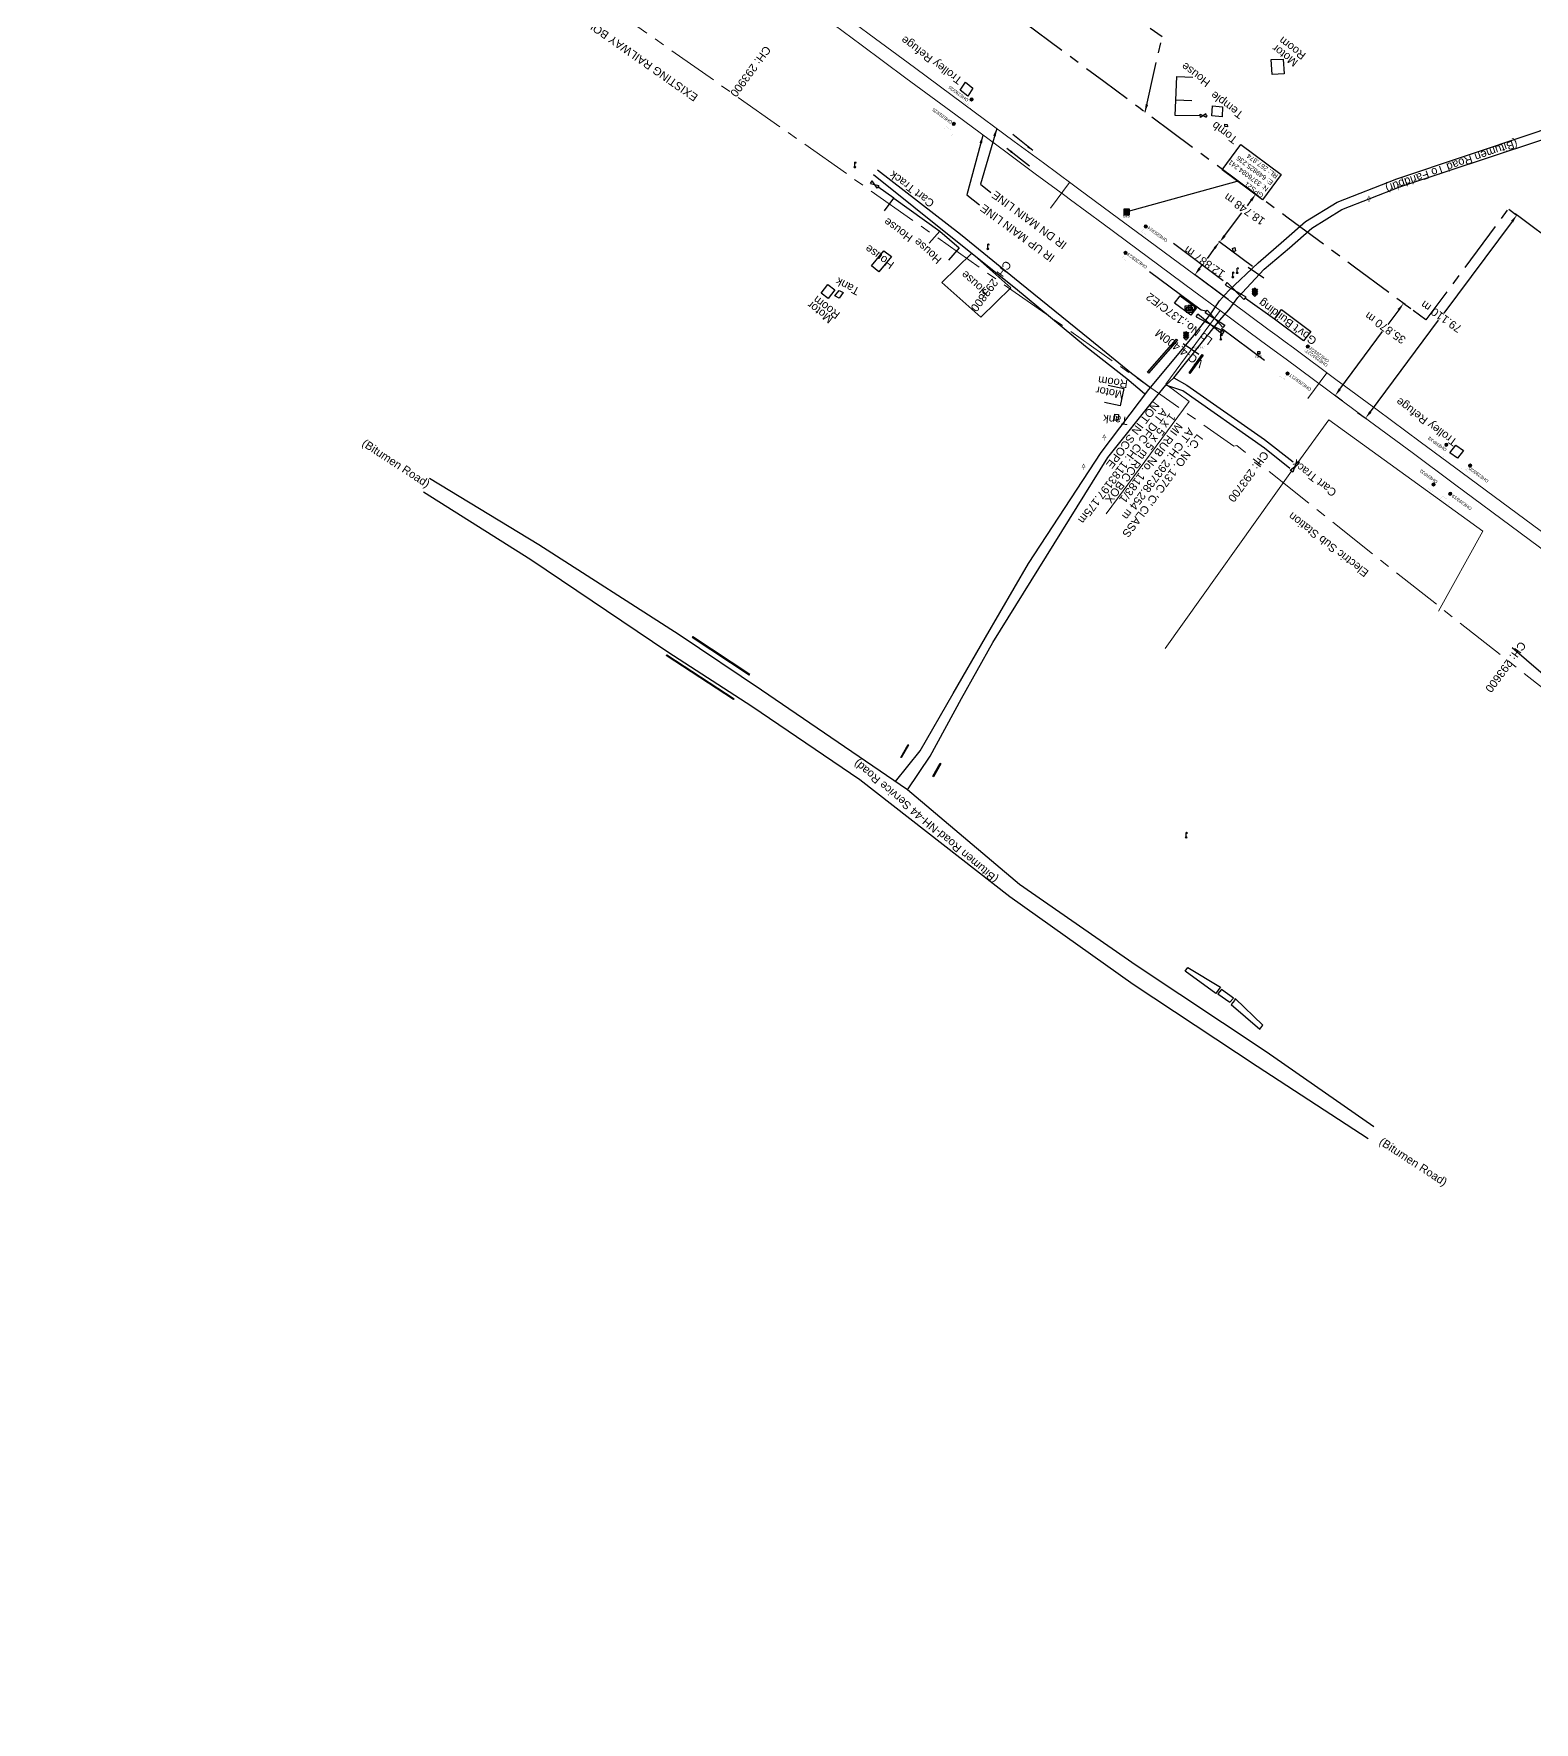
# Model space of a CAD drawing. Header units: metres. Extents: x 646303 to 662875, y 3366650 to 3378730.
# Drawn here: x 649484 to 649953, y 3375612 to 3376140 of the extents above; entities that cross this region are included whole.
import ezdxf
from ezdxf.enums import TextEntityAlignment as Align

# ---------------------------------------------------------------- set-up
doc = ezdxf.new("R2010")
doc.units = ezdxf.units.M
doc.header["$MEASUREMENT"] = 0
doc.header["$PDMODE"] = 3
doc.header["$PDSIZE"] = 0.5
doc.linetypes.add('CENTER', pattern=[50.8, 31.75, -6.35, 6.35, -6.35])
for name, color, linetype in [('ARCH', 7, 'Continuous'), ('Bench_Mark', 7, 'Continuous'), ('CART_TRACK', 34, 'Continuous'), ('COMMERCIAL_BLD_PUC', 251, 'Continuous'), ('COMMERCIAL_BLD_SEMIP', 251, 'Continuous'), ('COMPOUND_WALL', 251, 'Continuous'), ('CULVERT_PARAPET', 7, 'Continuous'), ('DFCC Boundary', 6, 'CENTER'), ('FOOTPATH', 251, 'Continuous'), ('Gate', 251, 'Continuous'), ('GOVT_BUILDING', 251, 'Continuous'), ('GPS', 251, 'Continuous'), ('GRILL', 251, 'Continuous'), ('LAMP_POST', 7, 'Continuous'), ('LOCK', 251, 'Continuous'), ('RELIGIOUS_PLACE', 251, 'Continuous'), ('RESIDENTIAL_BL_PUC', 251, 'Continuous'), ('RESIDENTIAL_BL_SEMI', 251, 'Continuous'), ('RETAINING_WALL', 7, 'Continuous'), ('SIGN_BOARD', 251, 'Continuous'), ('STYLEREMARK', 251, 'Continuous'), ('SUB_ROAD_EDGE', 34, 'Continuous'), ('TANK', 251, 'Continuous'), ('TOPO_GATE', 251, 'Continuous'), ('TOPO_TEXT', 251, 'Continuous'), ('TOPO_TOMB', 8, 'Continuous'), ('TRANSFORMER', 251, 'Continuous'), ('TROLLEY_STAND', 7, 'Continuous'), ('WATER_LOGGED_AREA', 5, 'Continuous')]:
    doc.layers.add(name, color=color, linetype=linetype)
for name, color, linetype, lineweight in [('BOUNDARY DIMENTION', 10, 'Continuous', 0), ('Existing Chainage', 7, 'Continuous', 0), ('Existing IR Track', 143, 'Continuous', 0), ('Existing Railway Boundary', 7, 'CENTER', 0), ('FENCE', 251, 'F-LINE', 0), ('flow direction', 7, 'Continuous', 0), ('LC DETAILS IN PLAN', 7, 'Continuous', 0), ('OHE MAST', 8, 'Continuous', 0), ('OHE MAST TEXT', 8, 'Continuous', 0)]:
    doc.layers.add(name, color=color, linetype=linetype, lineweight=lineweight)
doc.styles.add('CUT-FILL', font='cut-fill.shx', dxfattribs={"height": 2})
doc.styles.get("Standard").update_dxf_attribs({"font": 'arial.ttf'})
doc.styles.add('street name', font='tahoma.ttf', dxfattribs={"height": 2})
doc.styles.add('Style-Arial', font='arial.ttf')
doc.linetypes.add('F-LINE', pattern='A,0.6,["X",Standard,S=0.3,R=0,X=0,Y=-0.15],0.1', length=0.7)
doc.dimstyles.new('DIM', dxfattribs={"dimtxt": 2.5, "dimasz": 2.5, "dimexe": 0.18, "dimexo": 0.0625, "dimgap": 0.09, "dimtad": 0, "dimtih": 1, "dimtoh": 1, "dimdec": 3, "dimzin": 0, "dimdsep": 46, "dimtxsty": 'Standard', "dimcen": 0.09, "dimadec": 0, "dimazin": 0, "dimtfac": 1, "dimtdec": 3, "dimtofl": 0, "dimtmove": 0, "dimatfit": 3, "dimfxl": 1, "dimtolj": 1, "dimtzin": 0, "dimarcsym": 0})
doc.dimstyles.new('ISO-25', dxfattribs={"dimtxt": 2.5, "dimasz": 2.5, "dimexe": 1.25, "dimexo": 0.625, "dimtad": 1, "dimtxsty": 'Standard', "dimcen": 2.5, "dimadec": 0, "dimazin": 0, "dimtfac": 1, "dimtmove": 0, "dimatfit": 3, "dimfxl": 1, "dimarcsym": 0})

# ---------------------------------------------------------------- blocks, each defined once
blk = doc.blocks.new('GPS')
at = {"const_width": 0.0279}
blk.add_lwpolyline([(0.56, -0.56), (-0.56, -0.56), (-0.56, 0.56), (0.56, 0.56)], close=True, dxfattribs=at)
blk.add_lwpolyline([(0.33, -0.33), (-0.33, -0.33), (-0.33, 0.33), (0.33, 0.33)], close=True)
at = {"style": 'street name'}
blk.add_text('GPS', height=0.868, dxfattribs=at).set_placement((-1.16, -1.69, -111.29))
blk = doc.blocks.new('GT')
at = {"layer": 'Gate'}
for p, q in [((-0.5, -0.5), (-0.5, 0.5)), ((-0.5, 0.5), (0.5, -0.5)), ((0.5, 0.5), (0.5, -0.5))]:
    blk.add_line(p, q, dxfattribs=at)
blk.add_lwpolyline([(0.5, 0.5), (-0.5, -0.5)], dxfattribs=at)
blk = doc.blocks.new('LOCK')
for p, q in [((-0.98, 0.67, 213), (-0.98, -0.6, 213)), ((1.14, 0.67, 213), (-0.98, 0.67, 213)), ((-0.93, 0.62, 213), (-0.93, -0.55, 213)), ((1.09, 0.62, 213), (-0.93, 0.62, 213)), ((1.09, -0.55, 213), (1.09, 0.62, 213)), ((1.14, -0.6, 213), (1.14, 0.67, 213)), ((-0.98, -0.6, 213), (1.14, -0.6, 213)), ((-0.93, -0.55, 213), (1.09, -0.55, 213))]:
    blk.add_line(p, q)
at = {"style": 'CUT-FILL'}
blk.add_text('LOCK', height=0.3, dxfattribs=at).set_placement((-0.49, -0.1, 213))
blk = doc.blocks.new('LP')
for points in [[(0, 0), (0, 1.5)], [(0.25, 1.35), (0.44, 1.35)]]:
    blk.add_lwpolyline(points)
for centre, radius, start, end in [((0.07, 0.99), 0.519, 57.6425, 97.3165), ((0.34, 1.33), 0.094, 11.7012, 168.0476)]:
    blk.add_arc(centre, radius, start, end)
at = {"extrusion": (0, 0, -1)}
blk.add_ellipse((0, 0.01), major_axis=(0.308, 0), ratio=0.400495, dxfattribs=at)
blk.add_ellipse((0.35, 1.36), major_axis=(0.0017, 0.0438), ratio=0.461056, start_param=1.74022, end_param=4.575836)
blk = doc.blocks.new('SIG')
for color, points in [(1, [(-0.22, 0.42, 0.180295), (-0.01, 0.33, -0.00255), (0.01, 0.33, -0.00255), (0.02, 0.33, 0.180295), (0.23, 0.42, -0.002654), (0.25, 0.44, 0.184495), (0.33, 0.65, 1.000001), (-0.32, 0.65, 0.184495), (-0.24, 0.44, -0.002654)]), (2, [(0.23, -0.23, -0.002654), (0.25, -0.21, 0.184495), (0.33, 0.01, 1.000001), (-0.32, 0.01, 0.184495), (-0.24, -0.21, -0.002654), (-0.22, -0.23, 0.180295), (-0.01, -0.32, -0.00255), (0.01, -0.32, -0.00255), (0.02, -0.32, 0.180295)]), (3, [(0.23, -0.88, -0.002654), (0.25, -0.86, 0.184495), (0.33, -0.64, 1.000001), (-0.32, -0.64, 0.184495), (-0.24, -0.86, -0.002654), (-0.22, -0.88, 0.395599)])]:
    blk.add_hatch(color=color).paths.add_polyline_path(points)
for p, q in [((-0.31, 0.98), (-0.32, -0.9)), ((0.33, -0.9), (0.32, 0.98))]:
    blk.add_line(p, q)
for points in [[(-0.31, 0.98), (-0.81, 0.98, 0.198758), (-0.42, 0.41, 0.003814), (-0.31, 0.39, 0.003814)], [(-0.31, 0.33), (-0.81, 0.33, 0.198758), (-0.42, -0.23, 0.003727), (-0.32, -0.26, 0.003727)], [(0.32, 0.98), (0.82, 0.98, -0.198758), (0.44, 0.41, -0.003814), (0.32, 0.39, -0.003814)], [(0.32, 0.33), (0.82, 0.33, -0.198758), (0.44, -0.23, -0.003727), (0.33, -0.26, -0.003727)], [(-0.32, -0.32), (-0.81, -0.32, 0.198758), (-0.42, -0.88, 0.003639), (-0.32, -0.9)], [(0.33, -0.32), (0.82, -0.32, -0.198758), (0.44, -0.88, -0.003639), (0.33, -0.9)]]:
    blk.add_lwpolyline(points, format="xyb")
for centre, radius, start, end in [((0.01, 0.91), 0.324, 12.4049, 167.5951), ((0.01, 0.81), 0.357, 27.7578, 152.2422), ((0.01, -0.9), 0.324, 181.4572, 358.5428)]:
    blk.add_arc(centre, radius, start, end)
blk = doc.blocks.new('TSB')
at = {"const_width": 0.132}
blk.add_lwpolyline([(-0.51, 0.84), (0.54, 0.84), (0, 1.85)], close=True, dxfattribs=at)
at = {"const_width": 0.142}
blk.add_lwpolyline([(0, 0.84), (0, 0)], dxfattribs=at)
blk = doc.blocks.new('OHE MAST')
h = blk.add_hatch(color=256)
edge = h.paths.add_edge_path()
edge.add_arc((0, 0), 0.514, 0, 360)
at = {"const_width": 0.01, "flags": 128}
for points in [[(1.5, 3.5), (1.5, 2), (-1.5, 2), (-1.5, 3.5)], [(0, 2), (0, 0)]]:
    blk.add_lwpolyline(points, dxfattribs=at)
blk.add_circle((0, 0), 0.514)
blk = doc.blocks.new('*D7121')
at = {"layer": 'BOUNDARY DIMENTION', "color": 0, "lineweight": -2, "transparency": 16777216}
for p, q in [((649865.56, 3376089.88), (649865.46, 3376089.95)), ((649855.84, 3376076.86), (649861.25, 3376084.05)), ((649864.1, 3376087.85), (649862.89, 3376086.24)), ((649854.29, 3376074.89), (649854.2, 3376074.97))]:
    blk.add_line(p, q, dxfattribs=at)
at = {"layer": 'BOUNDARY DIMENTION', "color": 0, "transparency": 16777216}
for points in [[(649863.77, 3376088.1), (649864.44, 3376087.6), (649865.61, 3376089.85)], [(649855.51, 3376077.11), (649856.18, 3376076.61), (649854.34, 3376074.86)]]:
    blk.add_solid(points, dxfattribs=at)
at = {"layer": 'Defpoints', "color": 0, "transparency": 16777216}
for p in [(649865.61, 3376089.85), (649865.61, 3376089.85), (649854.34, 3376074.86)]:
    blk.add_point(p, dxfattribs=at)
at = {"layer": 'BOUNDARY DIMENTION', "color": 0, "transparency": 16777216, "insert": (649862.07, 3376085.14), "char_height": 2.5, "attachment_point": 5, "rotation": 145}
blk.add_mtext('\\A1;18.748 m', dxfattribs=at)
blk = doc.blocks.new('*D7172')
at = {"layer": 'BOUNDARY DIMENTION', "color": 0, "lineweight": -2, "transparency": 16777216}
for p, q in [((649852.73, 3376072.94), (649850.39, 3376069.77)), ((649864.61, 3376067.26), (649854.08, 3376075.05)), ((649848.04, 3376066.6), (649848.76, 3376067.57)), ((649856.94, 3376056.9), (649846.41, 3376064.7))]:
    blk.add_line(p, q, dxfattribs=at)
at = {"layer": 'BOUNDARY DIMENTION', "color": 0, "transparency": 16777216}
for points in [[(649852.4, 3376073.19), (649853.07, 3376072.69), (649854.22, 3376074.95)], [(649847.71, 3376066.85), (649848.38, 3376066.35), (649846.55, 3376064.59)]]:
    blk.add_solid(points, dxfattribs=at)
at = {"layer": 'Defpoints', "color": 0, "transparency": 16777216}
for p in [(649854.22, 3376074.95), (649864.66, 3376067.22), (649856.99, 3376056.87)]:
    blk.add_point(p, dxfattribs=at)
at = {"layer": 'BOUNDARY DIMENTION', "color": 0, "transparency": 16777216, "insert": (649849.57, 3376068.67), "char_height": 2.5, "attachment_point": 5, "rotation": 145}
blk.add_mtext('\\A1;12.887 m', dxfattribs=at)
blk = doc.blocks.new('*D6971')
at = {"layer": 'Defpoints', "color": 0, "linetype": 'Continuous', "ltscale": 0.5, "transparency": 16777216}
for p in [(649944.63, 3376085.16), (649947.15, 3376083.28), (649897.37, 3376021.72)]:
    blk.add_point(p, dxfattribs=at)
at = {"layer": 'DFCC Boundary', "color": 0, "linetype": 'Continuous', "lineweight": -2, "ltscale": 0.5, "transparency": 16777216}
for p, q in [((649944.68, 3376085.12), (649947.29, 3376083.17)), ((649945.66, 3376081.28), (649924.34, 3376052.66)), ((649901.38, 3376021.84), (649922.7, 3376050.46)), ((649897.42, 3376021.68), (649900.04, 3376019.73))]:
    blk.add_line(p, q, dxfattribs=at)
at = {"layer": 'DFCC Boundary', "color": 0, "linetype": 'Continuous', "ltscale": 0.5, "transparency": 16777216}
for points in [[(649945.32, 3376081.53), (649945.99, 3376081.03), (649947.15, 3376083.28)], [(649901.05, 3376022.09), (649901.72, 3376021.59), (649899.89, 3376019.84)]]:
    blk.add_solid(points, dxfattribs=at)
at = {"layer": 'DFCC Boundary', "color": 0, "linetype": 'Continuous', "ltscale": 0.5, "transparency": 16777216, "insert": (649923.52, 3376051.56), "char_height": 2.5, "attachment_point": 5, "rotation": 145}
blk.add_mtext('\\A1;79.110 m', dxfattribs=at)
blk = doc.blocks.new('*D7012')
at = {"layer": 'Defpoints', "color": 0, "linetype": 'Continuous', "ltscale": 0.5, "transparency": 16777216}
for p in [(649914.08, 3376053.98), (649890.38, 3376026.89), (649892.73, 3376025.15)]:
    blk.add_point(p, dxfattribs=at)
at = {"layer": 'DFCC Boundary', "color": 0, "linetype": 'Continuous', "lineweight": -2, "ltscale": 0.5, "transparency": 16777216}
for p, q in [((649910.23, 3376053.71), (649906.86, 3376049.16)), ((649914.03, 3376054.01), (649911.58, 3376055.83)), ((649891.86, 3376028.9), (649905.23, 3376046.96)), ((649892.68, 3376025.19), (649890.23, 3376027))]:
    blk.add_line(p, q, dxfattribs=at)
at = {"layer": 'DFCC Boundary', "color": 0, "linetype": 'Continuous', "ltscale": 0.5, "transparency": 16777216}
for points in [[(649909.9, 3376053.96), (649910.57, 3376053.47), (649911.72, 3376055.72)], [(649891.53, 3376029.15), (649892.2, 3376028.66), (649890.38, 3376026.89)]]:
    blk.add_solid(points, dxfattribs=at)
at = {"layer": 'DFCC Boundary', "color": 0, "linetype": 'Continuous', "ltscale": 0.5, "transparency": 16777216, "insert": (649906.05, 3376048.06), "char_height": 2.5, "attachment_point": 5, "rotation": 145}
blk.add_mtext('\\A1;35.870 m', dxfattribs=at)
blk = doc.blocks.new('BM')
blk.add_hatch(color=256).paths.add_polyline_path([(-0.88, 0.88), (-0.88, -0.88), (0.88, -0.88), (0.88, 0.88)])
for p, q in [((0.88, 0.88), (-0.88, 0.88)), ((-0.88, 0.88), (-0.88, -0.88)), ((0.88, -0.88), (0.88, 0.88)), ((-0.88, -0.88), (0.88, -0.88))]:
    blk.add_line(p, q)

msp = doc.modelspace()

# ---------------------------------------------------------------- linework, layer by layer
at = {"layer": 'ARCH', "linetype": 'Continuous'}
for points in [[(649863.196, 3376067.006, 270.267), (649868.14, 3376063.703, 270.362)], [(649842.9, 3376043.197, 267.793), (649847.844, 3376039.894, 267.888)]]:
    msp.add_polyline3d(points, dxfattribs=at)
at = {"layer": 'CART_TRACK', "linetype": 'Continuous'}
for points in [[(649830.837, 3376027.417, 266.697), (649825.278, 3376032.188, 265.937), (649812.386, 3376042.282, 265.634), (649790.579, 3376060.344, 265.89), (649771.401, 3376075.709, 266.132), (649746.222, 3376095.881, 266.028)], [(649832.755, 3376029.311, 266.935), (649826.806, 3376033.853, 265.957), (649813.73, 3376044.389, 265.579), (649791.85, 3376062.183, 265.814), (649773.383, 3376077.221, 266.019), (649747.392, 3376097.378, 265.918)], [(649840.023, 3376032.476, 267.322), (649844.081, 3376030.187, 267.064), (649868.353, 3376013.178, 266.467), (649877.316, 3376006.24, 266.673)], [(649876.279, 3376004.092, 266.656), (649868.329, 3376010.483, 266.5), (649842.824, 3376028.418, 266.974), (649839.721, 3376029.459, 267.086), (649837.507, 3376030.185, 267.075)]]:
    msp.add_polyline3d(points, dxfattribs=at)
at = {"layer": 'COMMERCIAL_BLD_PUC', "linetype": 'Continuous'}
for points in [[(649874.179, 3376132.052, 265.855), (649874.461, 3376127.423, 265.838), (649870.727, 3376127.267, 265.878), (649870.445, 3376131.896, 265.878)], [(649734.062, 3376059.932, 266.132), (649731.984, 3376057.244, 266.016), (649729.815, 3376058.9, 266.17), (649731.8942, 3376061.5896, 266.17)]]:
    msp.add_polyline3d(points, close=True, dxfattribs=at)
msp.add_polyline3d([(649819.4816, 3376030.1553, 265.846), (649824.367, 3376029.091, 265.846), (649823.2, 3376023.734, 265.749), (649818.3146, 3376024.7983, 265.749)], dxfattribs=at)
at = {"layer": 'COMMERCIAL_BLD_SEMIP', "linetype": 'Continuous'}
msp.add_polyline3d([(649857.533, 3375837.392, 268.44), (649858.62, 3375838.699, 268.45), (649854.836, 3375841.378, 268.474), (649853.749, 3375840.071, 268.474)], close=True, dxfattribs=at)
at = {"layer": 'COMPOUND_WALL', "linetype": 'Continuous'}
for points in [[(649848.262, 3376114.317, 266.415), (649840.43, 3376114.391, 265.95), (649840.633, 3376119.159, 266.266)], [(649850.041, 3376114.429, 266.238), (649850.498, 3376114.339, 265.965)], [(649752.572, 3376088.638, 266.56), (649747.57, 3376092.131, 266.581)]]:
    msp.add_polyline3d(points, dxfattribs=at)
at = {"layer": 'CULVERT_PARAPET', "linetype": 'Continuous'}
for points in [[(649689.575, 3375951.446, 270.662), (649707.359, 3375939.682, 270.588), (649707.554, 3375939.791, 270.572), (649689.7699, 3375951.5551, 270.572)], [(649681.607, 3375945.922, 270.758), (649702.641, 3375932.157, 270.787), (649702.501, 3375932.006, 270.783), (649681.467, 3375945.771, 270.783)], [(649757.137, 3375917.85, 270.134), (649754.855, 3375913.817, 270.174), (649754.691, 3375913.904, 270.18), (649756.9731, 3375917.9372, 270.18)], [(649767.22, 3375911.901, 270.159), (649764.961, 3375907.852, 270.238), (649764.76, 3375907.994, 270.213), (649767.0193, 3375912.0436, 270.213)]]:
    msp.add_polyline3d(points, close=True, dxfattribs=at)
at = {"layer": 'DFCC Boundary', "ltscale": 0.5, "flags": 128}
msp.add_lwpolyline([(655695.597, 3371812.1897), (655640.8822, 3371912.823), (655580.0449, 3371996.7158), (655509.7792, 3372062.0857), (655426.9534, 3372113.9756), (655342.6069, 3372167.9462), (655257.8854, 3372221.2222), (655173.2688, 3372275.363), (655087.3459, 3372327.2788), (655002.8598, 3372380.6107), (654914.5097, 3372429.9473), (654741.1355, 3372529.4419), (654650.033, 3372576.4159), (654568.6995, 3372626.155), (654571.9877, 3372630.6369), (654391.4686, 3372756.327), (654377.1337, 3372736.8494), (654004.4289, 3373016.6995), (654007.7887, 3373020.6424), (653690.5739, 3373253.6486), (653690.5425, 3373253.6059), (653433.8132, 3373453.1485), (653440.7668, 3373462.5592), (653208.8394, 3373636.5534), (653216.1698, 3373646.5105), (653142.1983, 3373700.8896), (653053.6963, 3373771.1122), (652994.4341, 3373810.5255), (652929.3691, 3373859.5713), (652860.9168, 3373902.1103), (652749.6028, 3373984.4705), (652631.2396, 3374070.7175), (652636.2281, 3374078.1704), (652537.912, 3374145.7283), (652392.904, 3374241.2711), (652388.7719, 3374235.6812), (652308.569, 3374304.8076), (652315.9256, 3374314.7669), (652103.9815, 3374448.7876), (652083.1937, 3374464.1943), (652072.7494, 3374471.9329), (652052.3219, 3374487.0684), (652038.1897, 3374497.5387), (652024.0173, 3374508.0388), (652009.8347, 3374518.5254), (651995.6683, 3374529), (651981.7515, 3374539.2836), (651967.8828, 3374549.5317), (651954.6903, 3374559.2866), (651941.4997, 3374569.04), (651923.9377, 3374582.0168), (651906.3215, 3374595.0337), (651892.0868, 3374605.5547), (651877.7985, 3374616.1153), (651861.6288, 3374628.0564), (651845.5071, 3374639.9619), (651829.5757, 3374651.7544), (651824.7911, 3374655.296), (651813.6747, 3374663.5244), (651797.4592, 3374675.4968), (651792.6217, 3374679.0685), (651809.3453, 3374701.6999), (651798.0335, 3374710.0518), (651782.3495, 3374721.6444), (651766.6655, 3374733.2369), (651750.5163, 3374745.1875), (651734.3118, 3374757.179), (651717.3274, 3374769.6994), (651700.4625, 3374782.1317), (651684.6001, 3374793.8578), (651668.5938, 3374805.6902), (651652.6806, 3374817.4203), (651636.8173, 3374829.1137), (651620.9269, 3374840.8662), (651604.9647, 3374852.6718), (651588.7459, 3374864.6312), (651572.5882, 3374876.5455), (651556.6943, 3374888.2868), (651540.8409, 3374899.9983), (651524.5553, 3374912.0488), (651508.2568, 3374924.109), (651492.7938, 3374935.5157), (651477.3997, 3374946.8715), (651461.3291, 3374958.7436), (651445.2311, 3374970.6359), (651429.3555, 3374982.3615), (651413.4375, 3374994.1184), (651396.6322, 3375006.522), (651379.7761, 3375018.963), (651363.6644, 3375030.8565), (651352.7728, 3375038.8965), (651331.6522, 3375054.4784), (651315.7738, 3375066.1947), (651299.7306, 3375078.0412), (651283.6239, 3375089.9346), (651273.9044, 3375097.1057), (651264.2377, 3375104.2378), (651243.4187, 3375119.6324), (651222.5077, 3375135.095), (651201.5462, 3375150.5784), (651180.4926, 3375166.1298), (651161.7365, 3375179.9701), (651143.0969, 3375193.7244), (651126.6442, 3375205.9373), (651110.0563, 3375218.2505), (651088.7204, 3375233.9244), (651067.5473, 3375249.4788), (651049.4448, 3375262.8672), (651031.0656, 3375276.4601), (651013.3004, 3375289.5618), (650995.6557, 3375302.5748), (650975.556, 3375317.4171), (650955.4878, 3375332.2363), (650948.8014, 3375337.1771), (650951.4372, 3375340.7501), (650937.0874, 3375351.3535), (650916.0918, 3375366.8677), (650897.9224, 3375380.2929), (650879.805, 3375393.6796), (650866.8386, 3375403.2309), (650853.9116, 3375412.7532), (650835.5886, 3375426.289), (650817.2946, 3375439.8035), (650797.968, 3375454.1206), (650778.7222, 3375468.3781), (650760.7655, 3375481.6337), (650742.8011, 3375494.8949), (650723.0807, 3375509.4255), (650703.3693, 3375523.9495), (650688.6613, 3375534.8372), (650673.8463, 3375545.804), (650653.7938, 3375560.6295), (650633.6894, 3375575.4932), (650612.6421, 3375591.0542), (650592.0153, 3375606.3042), (650570.0328, 3375622.5591), (650548.5001, 3375638.4814), (650530.5234, 3375651.793), (650512.3606, 3375665.2423), (650494.7465, 3375678.2665), (650476.9008, 3375691.462), (650459.2976, 3375704.4721), (650441.3132, 3375717.7633), (650427.1261, 3375728.1319), (650413.8099, 3375737.864), (650402.677, 3375746.2697), (650389.8486, 3375755.6668), (650377.7322, 3375764.5425), (650360.7275, 3375777.1141), (650343.7744, 3375789.6482), (650325.0342, 3375803.5254), (650306.3109, 3375817.39), (650287.6225, 3375831.2124), (650268.717, 3375845.1957), (650250.337, 3375858.8009), (650231.8256, 3375872.5033), (650215.4559, 3375884.6355), (650199.261, 3375896.6381), (650189.9351, 3375903.5429), (650184.6476, 3375907.4517), (650170.3331, 3375918.0338), (650153.2211, 3375930.7288), (650135.9365, 3375943.5518), (650119.2313, 3375955.9159), (650102.3769, 3375968.3905), (650085.2738, 3375981.0461), (650068.2078, 3375993.6742), (650052.7787, 3376005.1011), (650037.4384, 3376016.4621), (650022.1728, 3376027.766), (650006.9632, 3376039.0283), (649974.7512, 3376062.8762), (649961.4537, 3376072.7117), (649948.2091, 3376082.508), (649944.476, 3376085.2722), (649918.728, 3376050.5341), (649909.4316, 3376057.4177), (649896.4092, 3376067.0604), (649893.7832, 3376069.0128), (649891.1645, 3376070.9437), (649888.4639, 3376072.9569), (649875.744, 3376082.3694), (649867.5551, 3376088.4016), (649853.4118, 3376098.8745), (649839.2513, 3376109.3603), (649829.0749, 3376116.9005), (649827.2194, 3376118.2675), (649818.0867, 3376125.0366), (649808.8566, 3376131.8779), (649793.2502, 3376143.4201), (649777.6288, 3376154.9733), (649763.6321, 3376165.3144), (649749.5741, 3376175.7007), (649733.9228, 3376187.2754), (649718.3343, 3376198.8036), (649705.3241, 3376208.4391), (649692.3703, 3376218.0327), (649678.0208, 3376228.6769), (649663.5747, 3376239.3366), (649646.4625, 3376252.0623), (649634.6272, 3376260.744), (649624.9192, 3376267.9946), (649615.0208, 3376275.3876), (649599.9831, 3376286.4834), (649588.9857, 3376294.598), (649590.032, 3376296.0132), (649586.1685, 3376298.8639), (649569.3593, 3376311.3207), (649552.641, 3376323.7102), (649537.2353, 3376335.0739), (649521.9792, 3376346.327), (649506.2408, 3376358.0035), (649490.3575, 3376369.7875), (649475.7578, 3376380.5673), (649461.1933, 3376391.3211), (649445.4753, 3376402.9572), (649429.8494, 3376414.5253), (649414.4906, 3376425.9209), (649378.3483, 3376452.6365), (649368.4603, 3376459.9984), (649352.6509, 3376471.6682), (649336.6992, 3376483.4434), (649322.3941, 3376494.1037), (649307.6557, 3376505.0862), (649290.8736, 3376517.4208), (649273.972, 3376529.8435), (649258.1992, 3376541.4854), (649242.2966, 3376553.2232), (649226.5432, 3376564.8634), (649210.8826, 3376576.435), (649195.2207, 3376588.0769), (649179.5326, 3376599.7383), (649164.9134, 3376610.5118), (649150.5177, 3376621.1205), (649135.415, 3376632.3287), (649120.2337, 3376643.5954), (649107.8929, 3376652.6743), (649095.5927, 3376661.7234), (649079.5687, 3376673.5769), (649063.4846, 3376685.4748), (649046.5651, 3376697.9756), (649029.6506, 3376710.4727), (649013.3465, 3376722.5351), (648996.9805, 3376734.6431), (648980.3936, 3376746.8979), (648963.6626, 3376759.259), (648946.7453, 3376771.7643), (648929.6945, 3376784.3682), (648913.5118, 3376796.3614), (648897.2206, 3376808.435), (648876.2496, 3376823.9678), (648855.1325, 3376839.6089), (648839.3985, 3376851.2044), (648823.6596, 3376862.8037), (648806.187, 3376875.7235), (648788.7814, 3376888.5937), (648772.4766, 3376900.6763), (648756.1277, 3376912.7915), (648748.6058, 3376918.3049), (648733.321, 3376929.6306), (648718.1841, 3376940.8501), (648694.1574, 3376958.9078), (648686.9154, 3376964.1595), (648685.9321, 3376964.8321), (648667.95, 3376978.2197), (648649.3198, 3376992.1471), (648633.5557, 3377003.8368), (648617.684, 3377015.6038), (648613.3865, 3377018.7718), (648613.1308, 3377018.4261), (648605.39, 3377024.1325), (648593.439, 3377032.9404), (648576.5994, 3377045.3816), (648559.8787, 3377057.7351), (648542.9247, 3377070.3132), (648525.9483, 3377082.908), (648511.3109, 3377093.7409), (648496.5572, 3377104.6599), (648477.562, 3377118.7172), (648458.5464, 3377132.7896), (648451.3349, 3377138.2101), (648435.5918, 3377149.862), (648422.1096, 3377159.9046), (648408.3664, 3377170.0637), (648394.6863, 3377180.1761), (648381.6588, 3377189.818), (648368.6059, 3377199.4787), (648354.1188, 3377210.196), (648339.6473, 3377220.9017), (648325.8166, 3377231.1386), (648311.9735, 3377241.3853), (648297.2469, 3377252.2824), (648283.6168, 3377262.3688), (648282.6002, 3377260.9951), (648281.5015, 3377261.8082), (648268.446, 3377271.4578), (648255.3849, 3377281.1115), (648243.3023, 3377290.0413), (648231.5826, 3377298.7116), (648230.1246, 3377299.843), (648216.137, 3377310.1827), (648202.3989, 3377320.3379), (648187.9045, 3377331.0225), (648173.4524, 3377341.7035), (648159.964, 3377351.7009), (648146.3755, 3377361.7726), (648132.3698, 3377372.1252), (648118.3132, 3377382.5155), (648104.5683, 3377392.6752), (648090.8453, 3377402.8186), (648079.0331, 3377411.5788), (648067.1746, 3377420.3734), (648052.1864, 3377431.461), (648037.1291, 3377442.5999), (648023.4384, 3377452.7367), (648009.6421, 3377462.9518), (647998.5681, 3377471.1475), (647977.6651, 3377486.6371), (647970.8013, 3377491.7424), (647954.3046, 3377504.0127), (647940.5645, 3377514.1537), (647927.1436, 3377524.0583), (647912.5029, 3377534.9198), (647897.7662, 3377545.8524), (647883.3488, 3377556.5286), (647868.9785, 3377567.1699), (647855.3948, 3377577.2425), (647841.7032, 3377587.3948), (647828.8284, 3377596.8277), (647815.9828, 3377606.2395), (647798.869, 3377618.9232), (647787.996, 3377626.9816), (647769.1212, 3377640.9619), (647756.6675, 3377650.183), (647742.624, 3377660.5991), (647728.5049, 3377671.0713), (647713.635, 3377682.0926), (647698.699, 3377693.1628), (647681.9918, 3377705.517), (647665.4025, 3377717.7839), (647652.0515, 3377727.6811), (647638.8028, 3377737.5025), (647625.2604, 3377747.546), (647611.724, 3377757.585), (647601.846, 3377764.9047), (647586.5632, 3377776.2354), (647574.9107, 3377784.8659), (647552.1318, 3377801.7377), (647544.5766, 3377807.3492), (647531.2096, 3377817.2774), (647518.7824, 3377826.4783), (647506.3678, 3377835.6698), (647493.0662, 3377845.5438), (647479.7149, 3377855.4547), (647466.3541, 3377865.3556), (647452.9886, 3377875.26), (647440.1702, 3377884.755), (647427.3392, 3377894.2595), (647421.9004, 3377898.2902), (647422.4016, 3377898.9655), (647413.1507, 3377905.8213), (647398.5546, 3377916.6386), (647385.2867, 3377926.4568), (647372.1159, 3377936.2032), (647357.4127, 3377947.1112), (647351.2811, 3377951.6601), (647330.0092, 3377967.4105), (647317.4471, 3377976.6964), (647304.414, 3377986.3606), (647291.335, 3377996.0589), (647278.7541, 3378005.3917), (647266.0777, 3378014.7954), (647252.9457, 3378024.4462), (647239.9839, 3378033.9719), (647225.7512, 3378044.5255), (647211.5179, 3378055.0796), (647196.511, 3378066.208), (647181.4966, 3378077.3419), (647167.7872, 3378087.5064), (647154.0498, 3378097.6917), (647140.7668, 3378107.5414), (647127.4862, 3378117.3893), (647113.2521, 3378127.9375), (647099.0375, 3378138.4713), (647085.0268, 3378148.8592), (647070.9977, 3378159.2608), (647056.5444, 3378169.9697), (647042.0873, 3378180.6814), (647027.5624, 3378191.4464), (647013.0728, 3378202.1851), (646999.864, 3378211.9684), (646986.6741, 3378221.7376), (646973.6148, 3378231.4185), (646960.4875, 3378241.1499), (646945.7953, 3378252.0414), (646931.0256, 3378262.9902), (646930.6274, 3378263.2852), (646951.9475, 3378292.0562)], dxfattribs=at)
at = {"layer": 'Existing Chainage', "color": 0, "linetype": 'Continuous', "lineweight": 13, "flags": 128}
for points in [[(649801.506, 3376085.4996), (649807.4566, 3376093.5364)], [(649881.885, 3376026.0111), (649887.8368, 3376034.047)]]:
    msp.add_lwpolyline(points, dxfattribs=at)
at = {"layer": 'Existing IR Track', "flags": 128}
for points in [[(649728.2458, 3376146.8605), (649742.317, 3376136.4643), (649756.3138, 3376126.1232), (649771.9211, 3376114.5804), (649787.5124, 3376103.0495), (649796.7274, 3376096.2193), (649805.902, 3376089.4191), (649807.7598, 3376088.0505), (649817.8965, 3376080.5396), (649832.0657, 3376070.0475), (649846.2449, 3376059.5479), (649854.4385, 3376053.5123), (649867.0763, 3376044.1605), (649869.8014, 3376042.1291), (649872.4385, 3376040.1846), (649875.0355, 3376038.2538), (649888.0859, 3376028.5904), (649901.1321, 3376018.9301), (649914.4101, 3376009.1091), (649927.7076, 3375999.2736), (649959.8911, 3375975.4468)], [(649730.7947, 3376150.2579), (649744.8485, 3376139.8706), (649758.9974, 3376129.4129), (649774.4454, 3376117.9766), (649790.1737, 3376106.3328), (649799.2501, 3376099.6126), (649808.256, 3376092.9445), (649810.2839, 3376091.4199), (649820.3654, 3376083.984), (649834.6054, 3376073.461), (649848.5798, 3376063.1339), (649858.2833, 3376055.9013), (649869.3998, 3376047.692), (649872.2648, 3376045.5793), (649874.727, 3376043.7575), (649877.3543, 3376041.8102), (649890.6132, 3376031.9906), (649903.5185, 3376022.4324), (649916.9252, 3376012.4938), (649930.0526, 3376002.7622), (649962.0191, 3375979.1567)]]:
    msp.add_lwpolyline(points, dxfattribs=at)
at = {"layer": 'Existing Railway Boundary', "ltscale": 0.5, "flags": 128}
msp.add_lwpolyline([(646392.1468, 3378591.2261), (646396.278, 3378587.827), (646429.651, 3378563.418), (646508.624, 3378505.748), (646567.005, 3378462.112), (646623.834, 3378415.482), (646669.109, 3378384.322), (646783.715, 3378301.571), (646838.51, 3378262.658), (646952.965, 3378175.311), (647008.322, 3378137.109), (647042.48, 3378108.182), (647061.492, 3378093.308), (647116.071, 3378054.446), (647172.63, 3378010.839), (647203.302, 3377988.485), (647278.805, 3377934.138), (647286.816, 3377929.324), (647322.757, 3377901.879), (647327.453, 3377897.612), (647377.707, 3377860.589), (647378.814, 3377859.734), (647437.901, 3377816.941), (647606.644, 3377691.844), (647666.769, 3377648.092), (647794.937, 3377549.687), (647975.1074, 3377413.5011), (647977.8017, 3377417.0657), (648027.4338, 3377380.0062), (648110.3973, 3377319.5954), (648183.2081, 3377266.1501), (648191.8776, 3377258.0726), (648269.3864, 3377190.3732), (648349.8663, 3377128.7481), (648429.2911, 3377068.0894), (648510.0332, 3377005.89), (648593.7861, 3376946.3385), (648703.2639, 3376868.3893), (648785.9497, 3376807.1919), (648843.0976, 3376764.9217), (648884.3359, 3376734.4192), (648925.4213, 3376703.4942), (649003.8619, 3376641.5777), (649085.6243, 3376580.268), (649160.7342, 3376521.6531), (649159.399, 3376518.699), (649597.03, 3376195.673), (649628.576, 3376173.111), (649858.736, 3376011.074), (649859.639, 3376011.308), (649903.9096, 3375976.0332), (649983.9778, 3375912.8788), (650064.087, 3375849.8458), (650145.5828, 3375789.5147), (650203.6992, 3375747.6273), (650229.1146, 3375729.8999), (650311.1336, 3375670.8996), (650393.4676, 3375613.5658), (650474.1888, 3375553.4634), (650558.5306, 3375491.2802), (650640.5125, 3375430.4873), (650721.5874, 3375369.5602), (650805.2992, 3375310.9776), (650888.8131, 3375251.7425), (650970.5637, 3375191.0218), (650979.148, 3375182.473), (651022.914, 3375150.971), (651049.438, 3375131.658), (651080.6121, 3375108.7365), (651121.6394, 3375080.124), (651162.5065, 3375051.934), (651219.8827, 3375012.3945), (651276.5566, 3374969.1448), (651325.3169, 3374928.7321), (651378.6731, 3374889.2566), (651430.8267, 3374849.9676), (651482.8933, 3374810.1206), (651533.9278, 3374772.1437), (651588.1143, 3374733.5561), (651641.577, 3374695.4503), (651693.877, 3374656.8656), (651742.5416, 3374622.3281)], dxfattribs=at)
at = {"layer": 'FENCE'}
for p, q in [((649878.695, 3376006.065, 266.865), (649888.365, 3376019.31, 268.967)), ((649888.365, 3376019.31, 268.967), (649936.5696, 3375984.5484, 268.9716)), ((649837.283, 3375947.914, 264.963), (649876.748, 3376003.316, 266.887)), ((649936.5696, 3375984.5484, 268.9716), (649922.646, 3375959.556, 265.632))]:
    msp.add_line(p, q, dxfattribs=at)
at = {"layer": 'FOOTPATH', "linetype": 'Continuous'}
for points in [[(649844.35, 3375848.224, 268.479), (649854.528, 3375842.157, 268.475), (649854.083, 3375841.457, 268.488), (649853.149, 3375840.133, 268.5), (649843.525, 3375847.073, 268.542)], [(649866.909, 3375829.027, 268.38), (649867.829, 3375830.255, 268.316), (649859.182, 3375838.568, 268.403), (649858.897, 3375837.97, 268.388), (649857.891, 3375836.719, 268.406)]]:
    msp.add_polyline3d(points, close=True, dxfattribs=at)
at = {"layer": 'GOVT_BUILDING', "linetype": 'Continuous'}
for points in [[(649841.963, 3376058.114, 268.06), (649847.047, 3376054.338, 268.113), (649845.279, 3376052.042, 268.136), (649840.1948, 3376055.8181, 268.136)], [(649880.525, 3376043.979, 269.459), (649871.458, 3376050.795, 268.384), (649873.638, 3376053.784, 268.718), (649882.7456, 3376046.9375, 268.718)]]:
    msp.add_polyline3d(points, close=True, dxfattribs=at)
at = {"layer": 'GRILL', "linetype": 'Continuous'}
for points in [[(649855.456, 3376062.819, 268.827), (649839.859, 3376074.393, 267.921)], [(649850.07, 3376053.252, 268.322), (649848.565, 3376053.575, 268.078), (649832.422, 3376065.55, 267.925)], [(649871.458, 3376050.795, 268.384), (649862.393, 3376057.264, 268.438)], [(649868.33, 3376037.874, 268.012), (649854.837, 3376047.842, 268.317)]]:
    msp.add_polyline3d(points, dxfattribs=at)
at = {"layer": 'LC DETAILS IN PLAN', "linetype": 'Continuous', "lineweight": 0, "flags": 128}
msp.add_lwpolyline([(649854.4839, 3376053.4789), (649837.4749, 3376030.4946), (649844.8316, 3376025.0504), (649818.8882, 3375989.9929)], dxfattribs=at)
at = {"layer": 'RELIGIOUS_PLACE', "linetype": 'Continuous'}
msp.add_polyline3d([(649855.075, 3376114.049, 265.911), (649851.915, 3376114.328, 265.884), (649852.062, 3376117.446, 267.419), (649855.2221, 3376117.167, 267.419)], close=True, dxfattribs=at)
at = {"layer": 'RESIDENTIAL_BL_PUC', "linetype": 'Continuous'}
for points in [[(649845.6294, 3376118.9685, 266.266), (649840.633, 3376119.159, 266.266), (649840.917, 3376126.609, 266.206), (649845.9134, 3376126.4185, 266.206)], [(649749.6387, 3376084.5889, 266.56), (649752.572, 3376088.638, 266.56), (649766.881, 3376078.272, 266.203), (649763.6003, 3376074.4988, 266.203)], [(649763.6003, 3376074.4988, 266.203), (649766.881, 3376078.272, 266.203), (649772.903, 3376073.036, 266.295), (649769.6223, 3376069.2628, 266.295)]]:
    msp.add_polyline3d(points, dxfattribs=at)
msp.add_polyline3d([(649789.091, 3376060.576, 266.149), (649779.684, 3376051.386, 266.184), (649767.513, 3376062.196, 266.084), (649776.92, 3376071.386, 266.084)], close=True, dxfattribs=at)
at = {"layer": 'RESIDENTIAL_BL_SEMI', "linetype": 'Continuous'}
msp.add_polyline3d([(649745.521, 3376067.449, 267.844), (649749.417, 3376072.191, 266.959), (649751.801, 3376070.343, 267.744), (649747.8647, 3376065.552, 267.744)], close=True, dxfattribs=at)
at = {"layer": 'RETAINING_WALL', "linetype": 'Continuous'}
for points in [[(649832.034, 3376033.959, 267.213), (649831.786, 3376034.193, 267.112), (649840.87, 3376044.523, 267.671), (649841.1286, 3376044.279, 267.671)], [(649844.76, 3376034.013, 267.877), (649848.898, 3376039.719, 268.038), (649849.178, 3376039.558, 268.028), (649845.0389, 3376033.8505, 268.028)]]:
    msp.add_polyline3d(points, close=True, dxfattribs=at)
at = {"layer": 'STYLEREMARK'}
msp.add_line((649824.6779, 3376084.241, 268.122), (649859.7808, 3376093.9362, 397.8593), dxfattribs=at)
at = {"layer": 'STYLEREMARK', "linetype": 'Continuous', "elevation": 397.8593}
msp.add_lwpolyline([(649855.0488, 3376097.448), (649860.8891, 3376105.3176), (649873.4869, 3376095.9683), (649867.6465, 3376088.0987)], close=True, dxfattribs=at)
at = {"layer": 'SUB_ROAD_EDGE', "linetype": 'Continuous'}
for points in [[(649753.0072, 3375906.3585, 269.113), (649760.728, 3375915.953, 268.881), (649771.093, 3375933.834, 266.851), (649781.214, 3375951.336, 265.938), (649794.608, 3375974.43, 266.089), (649817.339, 3376009.184, 266.22), (649832.237, 3376028.849, 266.781), (649845.782, 3376045.198, 268.152), (649851.518, 3376052.42, 268.489), (649854.272, 3376056.492, 268.605), (649857.079, 3376059.647, 268.537), (649866.338, 3376068.44, 268.24), (649874.342, 3376075.316, 267.326), (649881.174, 3376081.325, 266.766), (649891.05, 3376087.365, 266.423), (649909.684, 3376094.671, 266.474), (649909.688, 3376094.669, 266.47), (649952.57, 3376109.051, 266.425), (649992.798, 3376122.839, 266.216), (650033.558, 3376137.291, 266.168)], [(649819.338, 3376007.612, 266.187), (649834.652, 3376026.733, 266.711), (649837.507, 3376030.185, 267.075), (649840.012, 3376032.49, 267.322), (649848.518, 3376043.173, 268.19), (649854.284, 3376050.365, 268.468), (649857.243, 3376053.856, 268.57), (649860.017, 3376057.516, 268.491), (649868.208, 3376066.362, 268.172), (649876.16, 3376073.11, 267.402), (649883.104, 3376079.242, 266.757), (649892.458, 3376085.042, 266.385), (649910.609, 3376092.141, 266.536), (649953.706, 3376106.354, 266.439), (649993.798, 3376120.488, 266.285), (650034.692, 3376134.837, 266.189)], [(649756.839, 3375903.738, 269.059), (649763.921, 3375914.248, 268.843), (649773.688, 3375932.336, 266.866), (649783.424, 3375949.762, 265.921), (649819.338, 3376007.612, 266.187)], [(649756.839, 3375903.738, 269.059), (649711.211, 3375934.942, 269.702), (649685.441, 3375952.214, 269.801), (649641.613, 3375980.346, 269.076), (649607.494, 3376001.009, 268.654)], [(649788.812, 3375870.36, 268.834), (649741.952, 3375906.923, 269.471), (649708.192, 3375929.841, 269.79), (649681.915, 3375946.781, 269.879), (649639.157, 3375975.643, 269.171), (649605.668, 3375996.786, 268.817)], [(649902.519, 3375798.52, 268.211), (649868.809, 3375821.898, 268.355), (649828.282, 3375848.834, 268.576), (649791.815, 3375874.14, 268.771), (649756.839, 3375903.738, 269.059)], [(649900.662, 3375794.686, 268.313), (649866.011, 3375817.334, 268.476), (649827.277, 3375842.938, 268.723), (649788.812, 3375870.36, 268.834)]]:
    msp.add_polyline3d(points, dxfattribs=at)
at = {"layer": 'TANK', "linetype": 'Continuous'}
for points in [[(649735.43, 3376057.402, 266.031), (649734.158, 3376058.072, 266.104), (649735.416, 3376059.792, 266.149), (649736.6896, 3376059.1211, 266.149)], [(649822.689, 3376021.03, 266.101), (649822.533, 3376019.107, 266.091), (649821.4, 3376019.224, 265.863), (649821.556, 3376021.147, 265.863)]]:
    msp.add_polyline3d(points, close=True, dxfattribs=at)
at = {"layer": 'TOPO_TOMB', "linetype": 'Continuous'}
for points in [[(649855.917, 3376111.708, 265.83), (649856.681, 3376111.656, 265.869), (649856.745, 3376110.924, 265.831), (649855.98, 3376110.9761, 265.831)], [(649858.595, 3376071.86, 266.617), (649858.346, 3376072.919, 266.446), (649859.048, 3376073.215, 266.468), (649859.3001, 3376072.143, 266.468)]]:
    msp.add_polyline3d(points, close=True, dxfattribs=at)
at = {"layer": 'TROLLEY_STAND', "linetype": 'Continuous'}
for points in [[(649777.255, 3376122.968, 268.389), (649775.635, 3376120.455, 268.398), (649773.282, 3376122.32, 268.408), (649774.902, 3376124.833, 268.408)], [(649928.577, 3376007.371, 268.473), (649926.206, 3376009.071, 268.462), (649928.09, 3376011.444, 268.464), (649930.461, 3376009.744, 268.464)]]:
    msp.add_polyline3d(points, close=True, dxfattribs=at)
at = {"layer": 'WATER_LOGGED_AREA', "linetype": 'Continuous'}
msp.add_polyline3d([(650085.1012, 3375875.5771, 267.668), (650080.163, 3375871.423, 266.348), (650065.2103, 3375861.3107, 265.9496), (650048.054, 3375857.974, 265.425), (650033.8663, 3375865.5133, 265.29), (650005.9029, 3375903.9961, 265.263), (649973.2933, 3375924.3583, 265.304), (649945.6675, 3375948.0911, 265.5638)], dxfattribs=at)

# ---------------------------------------------------------------- block references
at = {"layer": 'Bench_Mark'}
msp.add_blockref('BM', (649825.2357, 3376084.2267, 268.9741), dxfattribs=at)
at = {"layer": 'GPS'}
for p in [(649825.236, 3376084.241, 268.122), (649866.553, 3376040.317, 268.246)]:
    msp.add_blockref('GPS', p, dxfattribs=at)
at = {"layer": 'LAMP_POST', "linetype": 'Continuous'}
for p in [(649740.331, 3376098.288, 266.194), (649781.912, 3376072.721, 266.188), (649858.386, 3376063.936, 268.615), (649859.806, 3376065.26, 268.495), (649854.742, 3376045.849, 268.31), (649854.708, 3376044.473, 268.098), (649843.814, 3375888.908, 265.735)]:
    msp.add_blockref('LP', p, dxfattribs=at)
at = {"layer": 'LOCK', "linetype": 'Continuous'}
for p in [(649844.365, 3376054.209, 268.551), (649844.804, 3376053.627, 268.211), (649845.462, 3376054.357, 268.246)]:
    msp.add_blockref('LOCK', p, dxfattribs=at)
at = {"layer": 'OHE MAST', "color": 2, "rotation": 143.3908318566117}
for p in [(649776.823, 3376119.427), (649771.271, 3376111.799), (649831.244, 3376079.771), (649824.925, 3376071.486), (649881.82, 3376042.249), (649881.822, 3376042.249), (649875.547, 3376033.817), (649925.115, 3376011.564), (649932.528, 3376005.076), (649921.11, 3375999.142), (649926.338, 3375996.244)]:
    msp.add_blockref('OHE MAST', p, dxfattribs=at)
at = {"layer": 'SIGN_BOARD', "linetype": 'Continuous'}
for p in [(649865.268, 3376059.221, 268.931), (649843.799, 3376045.607, 268.46)]:
    msp.add_blockref('SIG', p, dxfattribs=at)
at = {"layer": 'TOPO_GATE'}
for p, xscale, zscale, rotation in [((649849.1515, 3376114.373), 1.782522089588324, 1.782522089588324, 4.000000000000005), ((649746.5495, 3376092.8605), 2.497762598811829, 2.497762598811829, 145), ((649859.265, 3376059.5955), 7.28836065229915, 7.28836065229915, 142), ((649851.3015, 3376049.238), 9.814052425228915, 9.814052425228915, 146), ((649852.8275, 3376050.9085), 7.237623504948692, 7.237623504948692, 140), ((649877.7215, 3376004.6905), 3.36865106516183, 3.36865106516183, 55)]:
    msp.add_blockref('GT', p, dxfattribs=dict(at, xscale=xscale, zscale=zscale, rotation=rotation))
at = {"layer": 'TRANSFORMER', "linetype": 'Continuous'}
for p in [(649900.945, 3376087.436, 266.346), (649910.19, 3376091.053, 266.516), (649818.256, 3376012.876, 266.241), (649811.796, 3376003.702, 265.891)]:
    msp.add_blockref('TSB', p, dxfattribs=at)

# ---------------------------------------------------------------- texts
at = {"layer": 'ARCH'}
msp.add_text('ARCH.HT4.4', height=0.5, dxfattribs=at).set_placement((649845.565, 3376041.724, 268.088))
at = {"layer": 'Existing Chainage', "color": 0, "linetype": 'Continuous', "lineweight": 0, "char_height": 2.5, "attachment_point": 6, "line_spacing_factor": 0.6, "style": 'Style-Arial'}
for s, insert, rotation in [('CH: 293900', (649702.2572, 3376120.6889), 233.564977), ('CH: 293800', (649777.3688, 3376053.6001), 233.483324), ('CH: 293700', (649857.7431, 3375994.1153), 233.474725), ('CH: 293600', (649938.1116, 3375934.6401), 233.45408)]:
    msp.add_mtext(s, dxfattribs=dict(at, insert=insert, rotation=rotation))
at = {"layer": 'Existing IR Track', "color": 7, "lineweight": 0}
for s, rotation, p in [('IR DN MAIN LINE', 143.586435, (649783.5795, 3376090.0482)), ('IR UP MAIN LINE', 143.589871, (649779.9746, 3376085.8981))]:
    msp.add_text(s, height=2.5, rotation=rotation, dxfattribs=at).set_placement(p, align=Align.MIDDLE_RIGHT)
at = {"layer": 'Existing Railway Boundary', "linetype": 'Continuous', "ltscale": 5}
msp.add_text('EXISTING RAILWAY BOUNDARY', height=2.5, rotation=145, dxfattribs=at).set_placement((649691.5874, 3376120.6785))
at = {"layer": 'LC DETAILS IN PLAN', "color": 10}
for s, p in [('AT DFC CH: 1183197.175m', (649836.3219, 3376023.1263)), ('1 x 5 x 5 m RCC BOX', (649838.7952, 3376021.6225)), (' MI RUB No. 1183/1', (649841.5508, 3376019.4872))]:
    msp.add_text(s, height=2.5, rotation=233, dxfattribs=at).set_placement(p)
at = {"layer": 'LC DETAILS IN PLAN', "color": 5}
msp.add_text('NOT IN SCOPE', height=2.5, rotation=233, dxfattribs=at).set_placement((649833.7282, 3376025.3355))
at = {"layer": 'LC DETAILS IN PLAN'}
for s, p in [('AT CH: 293738.254 m', (649844.5494, 3376017.0817)), ("LC. NO. 137C 'C' CLASS", (649847.2978, 3376015.1221))]:
    msp.add_text(s, height=2.5, rotation=233, dxfattribs=at).set_placement(p)
at = {"layer": 'OHE MAST TEXT'}
for s, p in [('OHE293/26', (649772.7517, 3376121.1846)), ('OHE293/25', (649767.6503, 3376114.277)), ('OHE293/24', (649834.8766, 3376077.3232)), ('OHE293/23', (649828.5576, 3376069.0382)), ('OHE293/22T', (649884.6035, 3376038.627)), ('OHE293/22', (649885.3736, 3376039.7062)), ('OHE293/21T', (649879.4555, 3376031.0718)), ('OHERPJ/3', (649922.2975, 3376011.8025)), ('OHE293/20', (649935.1984, 3376002.1685)), ('OHERPJ2', (649919.6085, 3376001.6795, 268.384)), ('OHE293/19', (649929.9638, 3375993.5575))]:
    msp.add_text(s, height=1, rotation=144, dxfattribs=at).set_placement(p, align=Align.MIDDLE_CENTER)
at = {"layer": 'STYLEREMARK', "linetype": 'Continuous', "insert": (649856.9894, 3376096.2254), "char_height": 1.5, "width": 25.715213, "attachment_point": 2, "rotation": 143.419504}
msp.add_mtext('\\pxql;GPS21\\PN: 3376084.241\\PE: 649825.236\\PRL: 267.874', dxfattribs=at)
at = {"layer": 'TOPO_TEXT'}
for s, rotation, p in [('Trolley Refuge', 143.499627, (649774.1566, 3376125.9142)), ('Motor', 143, (649879.0067, 3376131.4515)), ('Room', 143, (649881.4598, 3376133.6437)), ('House', 143, (649851.5982, 3376125.1135)), ('Temple', 143, (649861.9789, 3376115.1854)), ('Tomb', 143, (649860.1742, 3376107.3354)), ('(Bitumen Road To Faridpur)', 199.335093, (649946.8786, 3376107.0172, 0.3041)), ('Cart Track', 143, (649765.4353, 3376087.4853, 265.9146)), ('House', 144.078956, (649758.6867, 3376076.71)), ('House', 144.078956, (649752.8485, 3376068.3004)), ('House', 138.389084, (649767.7138, 3376069.6523)), ('Tank', 152.2229, (649742.1069, 3376060.3307)), ('House', 138.389084, (649782.4453, 3376059.4317)), ('Room', 142.638792, (649735.9626, 3376052.6443)), ('Lc No.;137C/E2', 143.514591, (649852.3293, 3376044.5323)), ("Gov't Building", 143.514591, (649884.8823, 3376044.5382)), ('Motor', 142.638792, (649733.8054, 3376051.2352)), ('VC-4.400M', 143.514591, (649849.5351, 3376037.3773)), ('Room', 171.781393, (649825.7421, 3376031.7032)), ('Motor', 169.872919, (649824.6446, 3376028.2764)), ('Trolley Refuge', 143.499627, (649928.7766, 3376012.9282)), ('Tank', 174.104211, (649825.7469, 3376020.1964)), ('(Bitumen Road)', 326.831246, (649586.1207, 3376011.4133)), ('Cart Track', 142.257579, (649891.0843, 3375997.1083)), ('Electric Sub Station', 142.257579, (649901.0978, 3375972.0146)), ('(Bitumen Road-NH-44 Service Road)', 139.760851, (649785.3203, 3375876.2317)), ('(Bitumen Road)', 326.831246, (649903.8852, 3375793.238))]:
    msp.add_text(s, height=2.5, rotation=rotation, dxfattribs=at).set_placement(p)

# ---------------------------------------------------------------- dimensions: what is measured, and where the dimension line sits
at = {"layer": 'BOUNDARY DIMENTION'}
for base, p1, p2, angle, picture, middle in [((649865.6051, 3376089.8456), (649854.3427, 3376074.8572), (649865.6051, 3376089.8456), 53.078548, '*D7121', (649862.072, 3376085.1436)), ((649854.2199, 3376074.9469), (649856.9899, 3376056.8653), (649864.6557, 3376067.2241), 53.497638, '*D7172', (649849.5739, 3376068.6688))]:
    dim = msp.add_linear_dim(base=base, p1=p1, p2=p2, angle=angle, dimstyle='DIM', override={"dimpost": ' m'}, dxfattribs=at)
    dim.commit()
    dim.dimension.update_dxf_attribs({"geometry": picture, "text_midpoint": middle, "dimtype": 129, "text_rotation": 145})
at = {"layer": 'DFCC Boundary', "linetype": 'Continuous', "ltscale": 0.5}
dim = msp.add_aligned_dim(p1=(649897.3686, 3376021.7168), p2=(649944.6261, 3376085.1604), distance=-3.1459, dimstyle='DIM', override={"dimpost": ' m', "dimtmove": 2}, dxfattribs=at)
dim.commit()
dim.dimension.update_dxf_attribs({"geometry": '*D6971', "text_midpoint": (649923.5203, 3376051.5594), "text_rotation": 145})
dim = msp.add_linear_dim(base=(649890.3758, 3376026.8948), p1=(649914.0798, 3376053.9759), p2=(649892.7342, 3376025.1485), angle=233.481457, dimstyle='DIM', override={"dimpost": ' m', "dimtmove": 2}, dxfattribs=at)
dim.commit()
dim.dimension.update_dxf_attribs({"geometry": '*D7012', "text_midpoint": (649906.0481, 3376048.0604), "dimtype": 129, "text_rotation": 145})

# ---------------------------------------------------------------- leaders
at = {"layer": 'DFCC Boundary', "ltscale": 0.5}
msp.add_leader([(649831.0294, 3376115.4523), (649836.3439, 3376138.9518), (649832.6441, 3376141.6004)], dimstyle='ISO-25', override={"dimtxt": 0.5, "dimtad": 0}, dxfattribs=at)
at = {"layer": 'Existing IR Track', "color": 7, "lineweight": 0}
for points in [[(649784.6703, 3376110.407), (649779.5928, 3376092.919), (649782.8187, 3376090.365)], [(649780.3611, 3376108.2046), (649775.2971, 3376089.5912), (649779.3162, 3376086.5517)]]:
    msp.add_leader(points, dimstyle='ISO-25', override={"dimtxt": 0.5, "dimtad": 0}, dxfattribs=at)
at = {"layer": 'flow direction', "lineweight": 0}
for points in [[(649795.9693, 3376103.4385), (649789.6619, 3376108.4987)], [(649787.8275, 3376104.1771), (649794.8877, 3376098.7396)]]:
    msp.add_leader(points, dimstyle='ISO-25', override={"dimtxt": 0.5, "dimasz": 2, "dimtad": 0}, dxfattribs=at)

doc.saveas('drawing.dxf')
